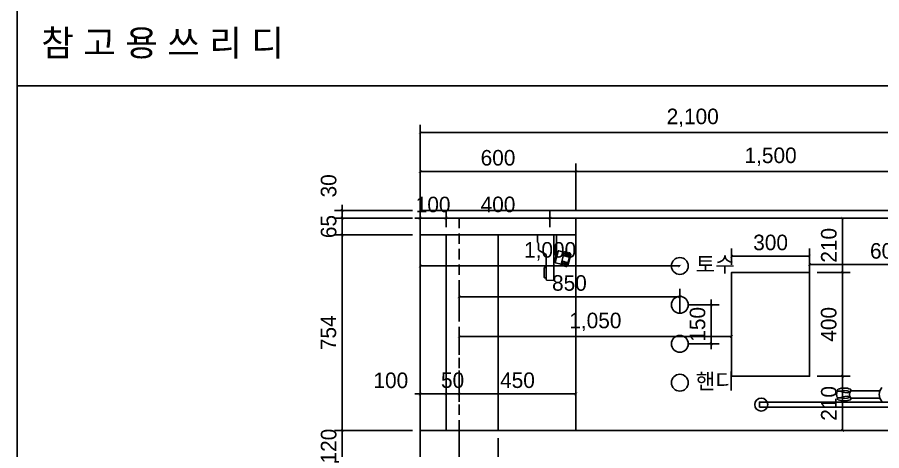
# Model space of a CAD drawing. Header units: inches. Extents: x 7740 to 83056, y -9304 to 75068.
# Drawn here: x 50990 to 54320, y 61547 to 63218 of the extents above; entities that cross this region are included whole.
import ezdxf
from ezdxf.enums import TextEntityAlignment as Align

# ---------------------------------------------------------------- set-up
doc = ezdxf.new("R2010")
doc.units = ezdxf.units.IN
doc.header["$LTSCALE"] = 50
doc.header["$MEASUREMENT"] = 0
doc.linetypes.add('DH-HID2', pattern=[1.2, 0.8, -0.4])
for name, color, linetype in [('0-ELC TEXT', 7, 'Continuous'), ('0-SHEET', 7, 'Continuous'), ('02-WAL', 2, 'Continuous'), ('03-WAL NEW', 3, 'Continuous'), ('06-FUR', 6, 'Continuous'), ('07-DIM', 5, 'Continuous'), ('9.보조선', 5, 'Continuous'), ('CO-BATH', 6, 'Continuous'), ('F-SYM', 7, 'Continuous'), ('FIN', 2, 'Continuous'), ('FORM(YOURNAME)-11', 1, 'Continuous')]:
    doc.layers.add(name, color=color, linetype=linetype)
doc.styles.add('YOURNAME', font='HY울릉도M.TTF')
doc.styles.add('마감재', font='stylu.ttf')
doc.styles.add('코레일둥고', font='Korail_Round_Gothic_Medium.ttf')
doc.dimstyles.new('사본 벽치수 Copy of DIM-30', dxfattribs={"dimscale": 30, "dimtxt": 2, "dimasz": 0.7, "dimexe": 1, "dimexo": 1, "dimgap": 0.7, "dimtad": 1, "dimdec": 0, "dimzin": 1, "dimdsep": 46, "dimlunit": 6, "dimtxsty": '마감재', "dimblk": 'ARCHTICK', "dimcen": -0.09, "dimclrd": 256, "dimclre": 256, "dimclrt": 3, "dimadec": 0, "dimazin": 0, "dimtfac": 1, "dimtdec": 0, "dimtix": 1, "dimtmove": 2, "dimatfit": 0, "dimldrblk": 'ARCHTICK', "dimfxl": 0, "dimtolj": 1, "dimtzin": 0, "dimarcsym": 0})

# ---------------------------------------------------------------- blocks, each defined once
blk = doc.blocks.new('FORM-PLAN')
at = {"layer": 'Defpoints', "color": 158}
blk.add_lwpolyline([(-69444, 53115), (-64, 53115), (-64, 1215), (-69444, 1215)], close=True, dxfattribs=at)
at = {"layer": 'FORM(YOURNAME)-11', "color": 3, "style": 'YOURNAME'}
for tag, height, p in [('1', 450, (9905, 18188)), ('2', 450, (9905, 17544)), ('3', 450, (9905, 16257)), ('4', 450, (9905, 14326)), ('5', 515, (9905, 12009)), ('6', 515, (9905, 9757)), ('7', 515, (9905, 7504)), ('8', 515, (9905, 5252)), ('9', 515, (9905, 2999)), ('10', 515, (5655, 811)), ('11', 515, (9905, 747)), ('12', 515, (5655, -1441)), ('13', 515, (9905, -1441))]:
    blk.add_attdef(tag, text='', height=height, dxfattribs=at).set_placement(p, align=Align.MIDDLE_RIGHT)
blk = doc.blocks.new('*U810')
at = {"layer": 'F-SYM', "xscale": 0.15, "yscale": 0.15, "zscale": 0.15}
blk.add_blockref('FORM-PLAN', (61406.4, 59028.4), dxfattribs=at)
blk = doc.blocks.new('_ARCHTICK')
at = {"color": 0, "linetype": 'ByBlock', "const_width": 0.075}
blk.add_lwpolyline([(-0.25, -0.25), (0.25, 0.25)], dxfattribs=at)
blk = doc.blocks.new('*D374')
at = {"layer": '07-DIM', "lineweight": -2}
for p, q in [((53542.2, 62259), (52542.2, 62259)), ((52542.2, 62229), (52542.2, 62229)), ((53542.2, 62229), (53542.2, 62229))]:
    blk.add_line(p, q, dxfattribs=at)
at = {"layer": 'Defpoints', "color": 0}
for p in [(52542.2, 62259), (52542.2, 62259), (53542.2, 62259)]:
    blk.add_point(p, dxfattribs=at)
at = {"layer": '07-DIM', "lineweight": -2, "xscale": 21, "yscale": 21, "zscale": 21, "rotation": 180}
blk.add_blockref('_ARCHTICK', (52542.2, 62259), dxfattribs=at)
at = {"layer": '07-DIM', "lineweight": -2, "xscale": 21, "yscale": 21, "zscale": 21}
blk.add_blockref('_ARCHTICK', (53542.2, 62259), dxfattribs=at)
at = {"layer": '07-DIM', "color": 3, "insert": (53042.2, 62315.6), "char_height": 60, "attachment_point": 5, "style": '마감재'}
blk.add_mtext('\\A1;1,000', dxfattribs=at)
blk = doc.blocks.new('*D376')
at = {"layer": '07-DIM', "lineweight": -2}
for p, q in [((52691.6, 62049.5), (52691.6, 62170.6)), ((53541.6, 62079.5), (53541.6, 62170.6)), ((53541.6, 62140.6), (52691.6, 62140.6))]:
    blk.add_line(p, q, dxfattribs=at)
at = {"layer": 'Defpoints', "color": 0}
for p in [(52691.6, 62140.6), (53541.6, 62049.5), (52691.6, 62019.5)]:
    blk.add_point(p, dxfattribs=at)
at = {"layer": '07-DIM', "lineweight": -2, "xscale": 21, "yscale": 21, "zscale": 21, "rotation": 180}
blk.add_blockref('_ARCHTICK', (52691.6, 62140.6), dxfattribs=at)
at = {"layer": '07-DIM', "lineweight": -2, "xscale": 21, "yscale": 21, "zscale": 21}
blk.add_blockref('_ARCHTICK', (53541.6, 62140.6), dxfattribs=at)
at = {"layer": '07-DIM', "color": 3, "insert": (53116.6, 62193.1), "char_height": 60, "attachment_point": 5, "style": '마감재'}
blk.add_mtext('\\A1;850', dxfattribs=at)
blk = doc.blocks.new('*D375')
at = {"layer": '07-DIM', "lineweight": -2}
for p, q in [((52541.6, 61856.3), (52541.6, 61735.7)), ((52641.6, 61856.3), (52641.6, 61735.7)), ((52541.6, 61765.7), (52520.6, 61765.7)), ((52641.6, 61765.7), (52541.6, 61765.7)), ((52641.6, 61765.7), (52662.6, 61765.7))]:
    blk.add_line(p, q, dxfattribs=at)
at = {"layer": 'Defpoints', "color": 0}
for p in [(52541.6, 61886.3), (52641.6, 61886.3), (52541.6, 61765.7)]:
    blk.add_point(p, dxfattribs=at)
at = {"layer": '07-DIM', "lineweight": -2, "xscale": 21, "yscale": 21, "zscale": 21}
blk.add_blockref('_ARCHTICK', (52541.6, 61765.7), dxfattribs=at)
at = {"layer": '07-DIM', "lineweight": -2, "xscale": 21, "yscale": 21, "zscale": 21, "rotation": 180}
blk.add_blockref('_ARCHTICK', (52641.6, 61765.7), dxfattribs=at)
at = {"layer": '07-DIM', "color": 3, "insert": (52428.7, 61817.7), "char_height": 60, "attachment_point": 5, "style": '마감재'}
blk.add_mtext('\\A1;100', dxfattribs=at)
blk = doc.blocks.new('*D377')
at = {"layer": '07-DIM', "lineweight": -2}
for p, q in [((53572.2, 62109), (53692.9, 62109)), ((53662.9, 62109), (53662.9, 62130)), ((53662.9, 62109), (53662.9, 61959)), ((53572.2, 61959), (53692.9, 61959)), ((53662.9, 61959), (53662.9, 61938))]:
    blk.add_line(p, q, dxfattribs=at)
at = {"layer": 'Defpoints', "color": 0}
for p in [(53542.2, 62109), (53542.2, 61959), (53662.9, 61959)]:
    blk.add_point(p, dxfattribs=at)
at = {"layer": '07-DIM', "lineweight": -2, "xscale": 21, "yscale": 21, "zscale": 21}
for p, rotation in [((53662.9, 62109), 270), ((53662.9, 61959), 90)]:
    blk.add_blockref('_ARCHTICK', p, dxfattribs=dict(at, rotation=rotation))
at = {"layer": '07-DIM', "color": 3, "insert": (53610.4, 62034), "char_height": 60, "attachment_point": 5, "rotation": 90, "style": '마감재'}
blk.add_mtext('\\A1;150', dxfattribs=at)
blk = doc.blocks.new('*D378')
at = {"layer": '07-DIM', "lineweight": -2}
for p, q in [((52641.6, 61856.3), (52641.6, 61735.7)), ((52691.6, 61856.3), (52691.6, 61735.7)), ((52641.6, 61765.7), (52620.6, 61765.7)), ((52641.6, 61765.7), (52691.6, 61765.7)), ((52691.6, 61765.7), (52712.6, 61765.7))]:
    blk.add_line(p, q, dxfattribs=at)
at = {"layer": 'Defpoints', "color": 0}
for p in [(52641.6, 61886.3), (52691.6, 61886.3), (52691.6, 61765.7)]:
    blk.add_point(p, dxfattribs=at)
at = {"layer": '07-DIM', "lineweight": -2, "xscale": 21, "yscale": 21, "zscale": 21}
blk.add_blockref('_ARCHTICK', (52641.6, 61765.7), dxfattribs=at)
at = {"layer": '07-DIM', "lineweight": -2, "xscale": 21, "yscale": 21, "zscale": 21, "rotation": 180}
blk.add_blockref('_ARCHTICK', (52691.6, 61765.7), dxfattribs=at)
at = {"layer": '07-DIM', "color": 3, "insert": (52666.6, 61818.2), "char_height": 60, "attachment_point": 5, "style": '마감재'}
blk.add_mtext('\\A1;50', dxfattribs=at)
blk = doc.blocks.new('A$C764418CF')
at = {"layer": 'FIN', "color": 6}
for p, q in [((55.6, 113.3), (55.3, 114.2)), ((55.6, 113.3), (101.9, 125.7)), ((99.2, 128), (56.7, 116.7)), ((57.1, 107.5), (71.6, 111.4)), ((58.7, 101.7), (73.2, 105.6)), ((61.8, 90.1), (108.1, 102.5)), ((89, 116), (103.5, 119.9)), ((90.5, 110.2), (105, 114.1)), ((92.1, 104.4), (106.6, 108.3)), ((101.9, 125.7), (101.7, 126.6)), ((113.8, 81.3), (108.1, 102.5)), ((60.2, 95.9), (74.7, 99.8)), ((67.5, 68.8), (61.8, 90.1)), ((69.9, 67.4), (112.4, 78.8)), ((75.1, 65.7), (108.4, 74.6)), ((109.5, 70.4), (107.6, 77.5)), ((174.8, 73), (108.8, 73)), ((0, 59.8), (1.3, 34.9)), ((174.8, 63), (3, 63)), ((96.9, 33), (3.3, 33)), ((9.8, 33), (9.8, 27)), ((47.8, 25), (11.8, 25)), ((49.8, 33), (49.8, 27)), ((101.3, 30.5), (115.7, 5.5)), ((142.3, 3), (120, 3)), ((174.8, 0), (147.5, 0))]:
    blk.add_line(p, q, dxfattribs=at)
for centre, radius, start, end in [((56.3, 110.4), 3, 105, 285), ((57.9, 104.6), 3, 105, 285), ((57.2, 114.7), 2, 105, 195), ((59.4, 98.8), 3, 105, 285), ((70.8, 114.3), 3, 105, 285), ((72.4, 108.5), 3, 105, 285), ((73.9, 102.7), 3, 105, 285), ((88.2, 118.9), 3, 285, 105), ((89.8, 113.1), 3, 285, 105), ((91.3, 107.3), 3, 285, 105), ((92.9, 101.5), 3, 285, 105), ((99.7, 126.1), 2, 15, 105), ((102.7, 122.8), 3, 285, 105), ((104.3, 117), 3, 285, 105), ((105.8, 111.2), 3, 285, 105), ((107.4, 105.4), 3, 285, 105), ((61, 93), 3, 105, 285), ((69.4, 69.4), 2, 195, 285), ((75.5, 96.9), 3, 105, 285), ((65.1, 66.1), 10, 341.7854, 15), ((119.2, 73), 10, 195, 270), ((111.9, 80.7), 2, 285, 15), ((3, 60), 3, 90, 183.0076), ((3.3, 35), 2, 183.0076, 270), ((11.8, 27), 2, 180, 270), ((47.8, 27), 2, 270, 0), ((96.9, 28), 5, 30, 90), ((120, 8), 5, 210, 270), ((142.3, 0), 3, 30, 90), ((147.5, 3), 3, 210, 270)]:
    blk.add_arc(centre, radius, start, end, dxfattribs=at)
blk = doc.blocks.new('*D380')
at = {"layer": '07-DIM', "lineweight": -2}
for p, q in [((52641.6, 62408.5), (52641.6, 62473.5)), ((53041.6, 62408.5), (53041.6, 62473.5)), ((52641.6, 62443.5), (53041.6, 62443.5))]:
    blk.add_line(p, q, dxfattribs=at)
at = {"layer": 'Defpoints', "color": 0}
for p in [(53041.6, 62443.5), (52641.6, 62378.5), (53041.6, 62378.5)]:
    blk.add_point(p, dxfattribs=at)
at = {"layer": '07-DIM', "lineweight": -2, "xscale": 21, "yscale": 21, "zscale": 21, "rotation": 180}
blk.add_blockref('_ARCHTICK', (52641.6, 62443.5), dxfattribs=at)
at = {"layer": '07-DIM', "lineweight": -2, "xscale": 21, "yscale": 21, "zscale": 21}
blk.add_blockref('_ARCHTICK', (53041.6, 62443.5), dxfattribs=at)
at = {"layer": '07-DIM', "color": 3, "insert": (52841.6, 62496), "char_height": 60, "attachment_point": 5, "style": '마감재'}
blk.add_mtext('\\A1;400', dxfattribs=at)
blk = doc.blocks.new('*D381')
at = {"layer": '07-DIM', "lineweight": -2}
for p, q in [((52541.6, 62408.5), (52541.6, 62473.5)), ((52641.6, 62408.5), (52641.6, 62473.5)), ((52541.6, 62443.5), (52520.6, 62443.5)), ((52541.6, 62443.5), (52641.6, 62443.5)), ((52641.6, 62443.5), (52662.6, 62443.5))]:
    blk.add_line(p, q, dxfattribs=at)
at = {"layer": 'Defpoints', "color": 0}
for p in [(52641.6, 62443.5), (52541.6, 62378.5), (52641.6, 62378.5)]:
    blk.add_point(p, dxfattribs=at)
at = {"layer": '07-DIM', "lineweight": -2, "xscale": 21, "yscale": 21, "zscale": 21}
blk.add_blockref('_ARCHTICK', (52541.6, 62443.5), dxfattribs=at)
at = {"layer": '07-DIM', "lineweight": -2, "xscale": 21, "yscale": 21, "zscale": 21, "rotation": 180}
blk.add_blockref('_ARCHTICK', (52641.6, 62443.5), dxfattribs=at)
at = {"layer": '07-DIM', "color": 3, "insert": (52591.6, 62495.6), "char_height": 60, "attachment_point": 5, "style": '마감재'}
blk.add_mtext('\\A1;100', dxfattribs=at)
blk = doc.blocks.new('*D425')
at = {"layer": '07-DIM', "lineweight": -2}
for p, q in [((52541.6, 62503.5), (52541.6, 62653.5)), ((53141.6, 62503.5), (53141.6, 62653.5)), ((52541.6, 62623.5), (53141.6, 62623.5))]:
    blk.add_line(p, q, dxfattribs=at)
at = {"layer": 'Defpoints', "color": 0}
for p in [(53141.6, 62623.5), (52541.6, 62473.5), (53141.6, 62473.5)]:
    blk.add_point(p, dxfattribs=at)
at = {"layer": '07-DIM', "lineweight": -2, "xscale": 21, "yscale": 21, "zscale": 21, "rotation": 180}
blk.add_blockref('_ARCHTICK', (52541.6, 62623.5), dxfattribs=at)
at = {"layer": '07-DIM', "lineweight": -2, "xscale": 21, "yscale": 21, "zscale": 21}
blk.add_blockref('_ARCHTICK', (53141.6, 62623.5), dxfattribs=at)
at = {"layer": '07-DIM', "color": 3, "insert": (52841.6, 62675.8), "char_height": 60, "attachment_point": 5, "style": '마감재'}
blk.add_mtext('\\A1;600', dxfattribs=at)
blk = doc.blocks.new('*D426')
at = {"layer": '07-DIM', "lineweight": -2}
for p, q in [((53141.6, 62473.5), (53141.6, 62653.5)), ((54641.6, 62473.5), (54641.6, 62653.5)), ((53141.6, 62623.5), (54641.6, 62623.5))]:
    blk.add_line(p, q, dxfattribs=at)
at = {"layer": 'Defpoints', "color": 0}
for p in [(54641.6, 62623.5), (53141.6, 62443.5), (54641.6, 62443.5)]:
    blk.add_point(p, dxfattribs=at)
at = {"layer": '07-DIM', "lineweight": -2, "xscale": 21, "yscale": 21, "zscale": 21, "rotation": 180}
blk.add_blockref('_ARCHTICK', (53141.6, 62623.5), dxfattribs=at)
at = {"layer": '07-DIM', "lineweight": -2, "xscale": 21, "yscale": 21, "zscale": 21}
blk.add_blockref('_ARCHTICK', (54641.6, 62623.5), dxfattribs=at)
at = {"layer": '07-DIM', "color": 3, "insert": (53891.6, 62680.1), "char_height": 60, "attachment_point": 5, "style": '마감재'}
blk.add_mtext('\\A1;1,500', dxfattribs=at)
blk = doc.blocks.new('*D427')
at = {"layer": '07-DIM', "lineweight": -2}
for p, q in [((52541.6, 62473.5), (52541.6, 62803.5)), ((54641.6, 62473.5), (54641.6, 62803.5)), ((52541.6, 62773.5), (54641.6, 62773.5))]:
    blk.add_line(p, q, dxfattribs=at)
at = {"layer": 'Defpoints', "color": 0}
for p in [(54641.6, 62773.5), (52541.6, 62443.5), (54641.6, 62443.5)]:
    blk.add_point(p, dxfattribs=at)
at = {"layer": '07-DIM', "lineweight": -2, "xscale": 21, "yscale": 21, "zscale": 21, "rotation": 180}
blk.add_blockref('_ARCHTICK', (52541.6, 62773.5), dxfattribs=at)
at = {"layer": '07-DIM', "lineweight": -2, "xscale": 21, "yscale": 21, "zscale": 21}
blk.add_blockref('_ARCHTICK', (54641.6, 62773.5), dxfattribs=at)
at = {"layer": '07-DIM', "color": 3, "insert": (53591.6, 62830.1), "char_height": 60, "attachment_point": 5, "style": '마감재'}
blk.add_mtext('\\A1;2,100', dxfattribs=at)
blk = doc.blocks.new('*D428')
at = {"layer": '07-DIM', "lineweight": -2}
for p, q in [((52241.6, 61624.5), (52241.6, 61645.5)), ((52511.6, 61624.5), (52211.6, 61624.5)), ((52241.6, 61504.5), (52241.6, 61624.5)), ((52511.6, 61504.5), (52211.6, 61504.5)), ((52241.6, 61504.5), (52241.6, 61483.5))]:
    blk.add_line(p, q, dxfattribs=at)
at = {"layer": 'Defpoints', "color": 0}
for p in [(52241.6, 61624.5), (52541.6, 61624.5), (52541.6, 61504.5)]:
    blk.add_point(p, dxfattribs=at)
at = {"layer": '07-DIM', "lineweight": -2, "xscale": 21, "yscale": 21, "zscale": 21}
for p, rotation in [((52241.6, 61624.5), 270), ((52241.6, 61504.5), 90)]:
    blk.add_blockref('_ARCHTICK', p, dxfattribs=dict(at, rotation=rotation))
at = {"layer": '07-DIM', "color": 3, "insert": (52189.5, 61564.5), "char_height": 60, "attachment_point": 5, "rotation": 90, "style": '마감재'}
blk.add_mtext('\\A1;120', dxfattribs=at)
blk = doc.blocks.new('*D429')
at = {"layer": '07-DIM', "lineweight": -2}
for p, q in [((52511.6, 62378.5), (52211.6, 62378.5)), ((52241.6, 61624.5), (52241.6, 62378.5)), ((52511.6, 61624.5), (52211.6, 61624.5))]:
    blk.add_line(p, q, dxfattribs=at)
at = {"layer": 'Defpoints', "color": 0}
for p in [(52241.6, 62378.5), (52541.6, 62378.5), (52541.6, 61624.5)]:
    blk.add_point(p, dxfattribs=at)
at = {"layer": '07-DIM', "lineweight": -2, "xscale": 21, "yscale": 21, "zscale": 21}
for p, rotation in [((52241.6, 62378.5), 90), ((52241.6, 61624.5), 270)]:
    blk.add_blockref('_ARCHTICK', p, dxfattribs=dict(at, rotation=rotation))
at = {"layer": '07-DIM', "color": 3, "insert": (52188.4, 62001.5), "char_height": 60, "attachment_point": 5, "rotation": 90, "style": '마감재'}
blk.add_mtext('\\A1;754', dxfattribs=at)
blk = doc.blocks.new('*D430')
at = {"layer": '07-DIM', "lineweight": -2}
for p, q in [((52511.6, 62443.5), (52211.6, 62443.5)), ((52241.6, 62443.5), (52241.6, 62464.5)), ((52241.6, 62378.5), (52241.6, 62443.5)), ((52511.6, 62378.5), (52211.6, 62378.5)), ((52241.6, 62378.5), (52241.6, 62357.5))]:
    blk.add_line(p, q, dxfattribs=at)
at = {"layer": 'Defpoints', "color": 0}
for p in [(52241.6, 62443.5), (52541.6, 62443.5), (52541.6, 62378.5)]:
    blk.add_point(p, dxfattribs=at)
at = {"layer": '07-DIM', "lineweight": -2, "xscale": 21, "yscale": 21, "zscale": 21}
for p, rotation in [((52241.6, 62443.5), 270), ((52241.6, 62378.5), 90)]:
    blk.add_blockref('_ARCHTICK', p, dxfattribs=dict(at, rotation=rotation))
at = {"layer": '07-DIM', "color": 3, "insert": (52189.3, 62411), "char_height": 60, "attachment_point": 5, "rotation": 90, "style": '마감재'}
blk.add_mtext('\\A1;65', dxfattribs=at)
blk = doc.blocks.new('*D431')
at = {"layer": '07-DIM', "lineweight": -2}
for p, q in [((52511.6, 62473.5), (52211.6, 62473.5)), ((52241.6, 62473.5), (52241.6, 62494.5)), ((52241.6, 62473.5), (52241.6, 62443.5)), ((52511.6, 62443.5), (52211.6, 62443.5)), ((52241.6, 62443.5), (52241.6, 62422.5))]:
    blk.add_line(p, q, dxfattribs=at)
at = {"layer": 'Defpoints', "color": 0}
for p in [(52541.6, 62473.5), (52241.6, 62443.5), (52541.6, 62443.5)]:
    blk.add_point(p, dxfattribs=at)
at = {"layer": '07-DIM', "lineweight": -2, "xscale": 21, "yscale": 21, "zscale": 21}
for p, rotation in [((52241.6, 62473.5), 270), ((52241.6, 62443.5), 90)]:
    blk.add_blockref('_ARCHTICK', p, dxfattribs=dict(at, rotation=rotation))
at = {"layer": '07-DIM', "color": 3, "insert": (52189.3, 62567.9), "char_height": 60, "attachment_point": 5, "rotation": 90, "style": '마감재'}
blk.add_mtext('\\A1;30', dxfattribs=at)
blk = doc.blocks.new('*D444')
at = {"layer": '07-DIM', "lineweight": -2}
for p, q in [((52841.6, 61594.5), (52841.6, 61312.8)), ((52541.6, 61474.5), (52541.6, 61312.8)), ((52841.6, 61342.8), (52541.6, 61342.8))]:
    blk.add_line(p, q, dxfattribs=at)
at = {"layer": 'Defpoints', "color": 0}
for p in [(52841.6, 61624.5), (52541.6, 61504.5), (52541.6, 61342.8)]:
    blk.add_point(p, dxfattribs=at)
at = {"layer": '07-DIM', "lineweight": -2, "xscale": 21, "yscale": 21, "zscale": 21, "rotation": 180}
blk.add_blockref('_ARCHTICK', (52541.6, 61342.8), dxfattribs=at)
at = {"layer": '07-DIM', "lineweight": -2, "xscale": 21, "yscale": 21, "zscale": 21}
blk.add_blockref('_ARCHTICK', (52841.6, 61342.8), dxfattribs=at)
at = {"layer": '07-DIM', "color": 3, "insert": (52691.6, 61395.1), "char_height": 60, "attachment_point": 5, "style": '마감재'}
blk.add_mtext('\\A1;300', dxfattribs=at)
blk = doc.blocks.new('*D457')
at = {"layer": '07-DIM', "lineweight": -2}
for p, q in [((53741.6, 62264), (53741.6, 62327)), ((54041.6, 62264), (54041.6, 62327)), ((53741.6, 62297), (54041.6, 62297))]:
    blk.add_line(p, q, dxfattribs=at)
at = {"layer": 'Defpoints', "color": 0}
for p in [(54041.6, 62297), (53741.6, 62234), (54041.6, 62234)]:
    blk.add_point(p, dxfattribs=at)
at = {"layer": '07-DIM', "lineweight": -2, "xscale": 21, "yscale": 21, "zscale": 21, "rotation": 180}
blk.add_blockref('_ARCHTICK', (53741.6, 62297), dxfattribs=at)
at = {"layer": '07-DIM', "lineweight": -2, "xscale": 21, "yscale": 21, "zscale": 21}
blk.add_blockref('_ARCHTICK', (54041.6, 62297), dxfattribs=at)
at = {"layer": '07-DIM', "color": 3, "insert": (53891.6, 62349.3), "char_height": 60, "attachment_point": 5, "style": '마감재'}
blk.add_mtext('\\A1;300', dxfattribs=at)
blk = doc.blocks.new('*D458')
at = {"layer": '07-DIM', "lineweight": -2}
for p, q in [((54041.6, 62231.5), (54041.6, 62294.5)), ((54641.6, 62231.5), (54641.6, 62294.5)), ((54041.6, 62264.5), (54641.6, 62264.5))]:
    blk.add_line(p, q, dxfattribs=at)
at = {"layer": 'Defpoints', "color": 0}
for p in [(54641.6, 62264.5), (54041.6, 62201.5), (54641.6, 62201.5)]:
    blk.add_point(p, dxfattribs=at)
at = {"layer": '07-DIM', "lineweight": -2, "xscale": 21, "yscale": 21, "zscale": 21, "rotation": 180}
blk.add_blockref('_ARCHTICK', (54041.6, 62264.5), dxfattribs=at)
at = {"layer": '07-DIM', "lineweight": -2, "xscale": 21, "yscale": 21, "zscale": 21}
blk.add_blockref('_ARCHTICK', (54641.6, 62264.5), dxfattribs=at)
at = {"layer": '07-DIM', "color": 3, "insert": (54341.6, 62316.8), "char_height": 60, "attachment_point": 5, "style": '마감재'}
blk.add_mtext('\\A1;600', dxfattribs=at)
blk = doc.blocks.new('*D459')
at = {"layer": '07-DIM', "lineweight": -2}
for p, q in [((54071.6, 62443.5), (54198.3, 62443.5)), ((54168.3, 62234), (54168.3, 62443.5)), ((54071.6, 62234), (54198.3, 62234))]:
    blk.add_line(p, q, dxfattribs=at)
at = {"layer": 'Defpoints', "color": 0}
for p in [(54041.6, 62443.5), (54168.3, 62443.5), (54041.6, 62234)]:
    blk.add_point(p, dxfattribs=at)
at = {"layer": '07-DIM', "lineweight": -2, "xscale": 21, "yscale": 21, "zscale": 21}
for p, rotation in [((54168.3, 62443.5), 90), ((54168.3, 62234), 270)]:
    blk.add_blockref('_ARCHTICK', p, dxfattribs=dict(at, rotation=rotation))
at = {"layer": '07-DIM', "color": 3, "insert": (54116.2, 62338.7), "char_height": 60, "attachment_point": 5, "rotation": 90, "style": '마감재'}
blk.add_mtext('\\A1;210', dxfattribs=at)
blk = doc.blocks.new('*D460')
at = {"layer": '07-DIM', "lineweight": -2}
for p, q in [((54071.6, 62234), (54198.3, 62234)), ((54168.3, 62234), (54168.3, 61834)), ((54071.6, 61834), (54198.3, 61834))]:
    blk.add_line(p, q, dxfattribs=at)
at = {"layer": 'Defpoints', "color": 0}
for p in [(54041.6, 62234), (54041.6, 61834), (54168.3, 61834)]:
    blk.add_point(p, dxfattribs=at)
at = {"layer": '07-DIM', "lineweight": -2, "xscale": 21, "yscale": 21, "zscale": 21}
for p, rotation in [((54168.3, 62234), 90), ((54168.3, 61834), 270)]:
    blk.add_blockref('_ARCHTICK', p, dxfattribs=dict(at, rotation=rotation))
at = {"layer": '07-DIM', "color": 3, "insert": (54115.7, 62034), "char_height": 60, "attachment_point": 5, "rotation": 90, "style": '마감재'}
blk.add_mtext('\\A1;400', dxfattribs=at)
blk = doc.blocks.new('*D461')
at = {"layer": '07-DIM', "lineweight": -2}
for p, q in [((54071.6, 61834), (54198.3, 61834)), ((54168.3, 61834), (54168.3, 61624.5)), ((54071.6, 61624.5), (54198.3, 61624.5))]:
    blk.add_line(p, q, dxfattribs=at)
at = {"layer": 'Defpoints', "color": 0}
for p in [(54041.6, 61834), (54041.6, 61624.5), (54168.3, 61624.5)]:
    blk.add_point(p, dxfattribs=at)
at = {"layer": '07-DIM', "lineweight": -2, "xscale": 21, "yscale": 21, "zscale": 21}
for p, rotation in [((54168.3, 61834), 90), ((54168.3, 61624.5), 270)]:
    blk.add_blockref('_ARCHTICK', p, dxfattribs=dict(at, rotation=rotation))
at = {"layer": '07-DIM', "color": 3, "insert": (54116.2, 61729.2), "char_height": 60, "attachment_point": 5, "rotation": 90, "style": '마감재'}
blk.add_mtext('\\A1;210', dxfattribs=at)
blk = doc.blocks.new('*D462')
at = {"layer": '07-DIM', "lineweight": -2}
for p, q in [((52691.6, 61856.3), (52691.6, 61735.7)), ((53141.6, 61856.3), (53141.6, 61735.7)), ((52691.6, 61765.7), (53141.6, 61765.7))]:
    blk.add_line(p, q, dxfattribs=at)
at = {"layer": 'Defpoints', "color": 0}
for p in [(52691.6, 61886.3), (53141.6, 61886.3), (53141.6, 61765.7)]:
    blk.add_point(p, dxfattribs=at)
at = {"layer": '07-DIM', "lineweight": -2, "xscale": 21, "yscale": 21, "zscale": 21, "rotation": 180}
blk.add_blockref('_ARCHTICK', (52691.6, 61765.7), dxfattribs=at)
at = {"layer": '07-DIM', "lineweight": -2, "xscale": 21, "yscale": 21, "zscale": 21}
blk.add_blockref('_ARCHTICK', (53141.6, 61765.7), dxfattribs=at)
at = {"layer": '07-DIM', "color": 3, "insert": (52916.6, 61818.2), "char_height": 60, "attachment_point": 5, "style": '마감재'}
blk.add_mtext('\\A1;450', dxfattribs=at)
blk = doc.blocks.new('*D469')
at = {"layer": '07-DIM', "lineweight": -2}
for p, q in [((52691.6, 61916.3), (52691.6, 62016.7)), ((53741.6, 61864), (53741.6, 62016.7)), ((53741.6, 61986.7), (52691.6, 61986.7))]:
    blk.add_line(p, q, dxfattribs=at)
at = {"layer": 'Defpoints', "color": 0}
for p in [(52691.6, 61986.7), (52691.6, 61886.3), (53741.6, 61834)]:
    blk.add_point(p, dxfattribs=at)
at = {"layer": '07-DIM', "lineweight": -2, "xscale": 21, "yscale": 21, "zscale": 21, "rotation": 180}
blk.add_blockref('_ARCHTICK', (52691.6, 61986.7), dxfattribs=at)
at = {"layer": '07-DIM', "lineweight": -2, "xscale": 21, "yscale": 21, "zscale": 21}
blk.add_blockref('_ARCHTICK', (53741.6, 61986.7), dxfattribs=at)
at = {"layer": '07-DIM', "color": 3, "insert": (53216.6, 62043.3), "char_height": 60, "attachment_point": 5, "style": '마감재'}
blk.add_mtext('\\A1;1,050', dxfattribs=at)

msp = doc.modelspace()

# ---------------------------------------------------------------- linework, layer by layer
at = {"color": 10}
for centre in [(53542.2, 62259), (53542.2, 62109), (53542.2, 61959), (53542.2, 61809)]:
    msp.add_circle(centre, 32.5, dxfattribs=at)
at = {"layer": '0-SHEET'}
msp.add_line((61396.8, 62953.2), (50989.8, 62953.2), dxfattribs=at)
at = {"layer": '02-WAL'}
msp.add_line((54641.6, 62473.5), (52541.6, 62473.5), dxfattribs=at)
msp.add_lwpolyline([(54641.6, 62473.5), (54641.6, 59974.5), (52541.6, 59974.5), (52541.6, 62473.5)], close=True, dxfattribs=at)
at = {"layer": '03-WAL NEW'}
for p, q in [((53141.6, 61624.5), (53141.6, 62443.5)), ((52541.6, 62378.5), (53141.6, 62378.5)), ((52641.6, 61624.5), (52641.6, 62378.5)), ((52841.6, 61624.5), (52841.6, 62378.5)), ((52541.6, 61624.5), (52691.6, 61624.5)), ((54641.6, 61624.5), (52541.6, 61624.5)), ((52691.6, 61624.5), (52691.6, 61504.5))]:
    msp.add_line(p, q, dxfattribs=at)
msp.add_lwpolyline([(54041.6, 62234), (53741.6, 62234), (53741.6, 61834), (54041.6, 61834)], close=True, dxfattribs=at)
at = {"layer": '06-FUR'}
for p, q in [((54160.9, 61776.5), (54152.8, 61776.5)), ((54169.8, 61772.6), (54169.8, 61778.1)), ((54312.9, 61778), (54200.6, 61778)), ((54160.9, 61750.5), (54152.8, 61750.5)), ((54169.8, 61748.8), (54169.8, 61754.3)), ((54312.7, 61749.5), (54200.3, 61749.5))]:
    msp.add_line(p, q, dxfattribs=at)
msp.add_lwpolyline([(53848.6, 61714.5), (54448.6, 61714.5), (54448.6, 61734.5), (53848.6, 61734.5)], close=True, dxfattribs=at)
msp.add_circle((53855.6, 61724.5), 25, dxfattribs=at)
for centre, radius, start, end in [((54167.4, 61763.5), 22.1, 147.8262, 212.1738), ((54151.3, 61773.7), 3, 75.5138, 147.8262), ((54156.2, 61780.4), 6.59, 169.0597, 215.4179), ((54152.7, 61781.1), 3, 111.4153, 169.0597), ((54175.3, 61723.4), 65, 68.5847, 111.4153), ((54152.8, 61779.5), 3, 255.5138, 270), ((54175.3, 61723.4), 55, 68.6869, 105.2836), ((54186.8, 61824.9), 55, 241.8264, 280.2391), ((54217.4, 61763.5), 22.1, 140.6238, 219.3762), ((54196.4, 61777.4), 3, 248.6869, 303.2674), ((54194.5, 61780.4), 6.59, 303.2674, 313.7603), ((54198, 61781.1), 3, 10.9403, 68.5847), ((54194.5, 61780.4), 6.59, 333.2991, 10.9403), ((54353.2, 61763.5), 42.8, 141.5039, 218.4961), ((54151.3, 61753.3), 3, 212.1738, 284.4862), ((54156.2, 61746.5), 6.59, 144.5821, 190.9403), ((54152.7, 61745.8), 3, 190.9403, 248.5847), ((54175.3, 61803.6), 65, 248.5847, 291.4153), ((54152.8, 61747.5), 3, 90, 104.4862), ((54186.8, 61702), 55, 79.7609, 118.1736), ((54175.3, 61803.6), 55, 254.7164, 291.3131), ((54196.4, 61749.5), 3, 56.7326, 111.3131), ((54194.5, 61746.5), 6.59, 46.2397, 56.7326), ((54198, 61745.8), 3, 291.4153, 349.0597), ((54194.5, 61746.5), 6.59, 349.0597, 26.7009)]:
    msp.add_arc(centre, radius, start, end, dxfattribs=at)
at = {"layer": '9.보조선'}
msp.add_line((54641.6, 62443.5), (52541.6, 62443.5), dxfattribs=at)
at = {"layer": 'CO-BATH', "color": 251, "linetype": 'DH-HID2'}
msp.add_lwpolyline([(53141.6, 61624.5), (52691.6, 61624.5), (52691.6, 62443.5)], dxfattribs=at)

# ---------------------------------------------------------------- block references
at = {"xscale": -1, "rotation": 270}
msp.add_blockref('A$C764418CF', (52994.2, 62203.6), dxfattribs=at)
at = {"layer": '06-FUR'}
msp.add_blockref('*U810', (0, 0), dxfattribs=at)

# ---------------------------------------------------------------- texts
at = {"layer": '0-ELC TEXT', "style": '코레일둥고'}
for s, height, p in [('참 고 용 쓰 리 디', 100, (51082, 63069.2)), ('토수', 60, (53602.9, 62235.6)), ('핸디', 60, (53602.9, 61784.5))]:
    msp.add_text(s, height=height, dxfattribs=at).set_placement(p)

# ---------------------------------------------------------------- dimensions: what is measured, and where the dimension line sits
at = {"layer": '07-DIM'}
for base, p1, p2, picture, middle in [((54641.6, 62773.5), (52541.6, 62443.5), (54641.6, 62443.5), '*D427', (53591.6, 62830.1)), ((53141.6, 62623.5), (52541.6, 62473.5), (53141.6, 62473.5), '*D425', (52841.6, 62675.8)), ((54641.6, 62623.5), (53141.6, 62443.5), (54641.6, 62443.5), '*D426', (53891.6, 62680.1)), ((54041.6, 62297), (53741.6, 62234), (54041.6, 62234), '*D457', (53891.6, 62349.3)), ((54641.6, 62264.5), (54041.6, 62201.5), (54641.6, 62201.5), '*D458', (54341.6, 62316.8)), ((52691.6, 61986.7), (53741.6, 61834), (52691.6, 61886.3), '*D469', (53216.6, 62043.3)), ((53141.6, 61765.7), (52691.6, 61886.3), (53141.6, 61886.3), '*D462', (52916.6, 61818.2)), ((52541.6, 61342.8), (52841.6, 61624.5), (52541.6, 61504.5), '*D444', (52691.6, 61395.1))]:
    dim = msp.add_linear_dim(base=base, p1=p1, p2=p2, dimstyle='사본 벽치수 Copy of DIM-30', override={"dimfxl": 1.25}, dxfattribs=at)
    dim.commit()
    dim.dimension.update_dxf_attribs({"geometry": picture, "text_midpoint": middle})
dim = msp.add_linear_dim(base=(52241.6, 62443.5), p1=(52541.6, 62473.5), p2=(52541.6, 62443.5), angle=90, dimstyle='사본 벽치수 Copy of DIM-30', override={"dimfxl": 1.25}, dxfattribs=at)
dim.commit()
dim.dimension.update_dxf_attribs({"geometry": '*D431', "text_midpoint": (52189.3, 62567.9), "dimtype": 160})
for base, p1, p2, picture, middle in [((52641.6, 62443.5), (52541.6, 62378.5), (52641.6, 62378.5), '*D381', (52591.6, 62495.6)), ((53041.6, 62443.5), (52641.6, 62378.5), (53041.6, 62378.5), '*D380', (52841.6, 62496)), ((52542.2, 62259), (53542.2, 62259), (52542.2, 62259), '*D374', (53042.2, 62315.6)), ((52691.6, 62140.6), (53541.6, 62049.5), (52691.6, 62019.5), '*D376', (53116.6, 62193.1)), ((52691.6, 61765.7), (52641.6, 61886.3), (52691.6, 61886.3), '*D378', (52666.6, 61818.2))]:
    dim = msp.add_linear_dim(base=base, p1=p1, p2=p2, dimstyle='사본 벽치수 Copy of DIM-30', dxfattribs=at)
    dim.commit()
    dim.dimension.update_dxf_attribs({"geometry": picture, "text_midpoint": middle})
for base, p1, p2, picture, middle in [((52241.6, 62443.5), (52541.6, 62378.5), (52541.6, 62443.5), '*D430', (52189.3, 62411)), ((54168.2841802, 62443.4758512), (54041.5601204, 62233.9758512), (54041.5601204, 62443.4758512), '*D459', (54116.2080455, 62338.7258512)), ((52241.6, 62378.5), (52541.6, 61624.5), (52541.6, 62378.5), '*D429', (52188.4, 62001.5)), ((54168.3, 61834), (54041.6, 62234), (54041.6, 61834), '*D460', (54115.7, 62034)), ((54168.2841802, 61624.4758512), (54041.5601204, 61833.9758512), (54041.5601204, 61624.4758512), '*D461', (54116.2080455, 61729.2258512)), ((52241.6, 61624.5), (52541.6, 61504.5), (52541.6, 61624.5), '*D428', (52189.5, 61564.5))]:
    dim = msp.add_linear_dim(base=base, p1=p1, p2=p2, angle=90, dimstyle='사본 벽치수 Copy of DIM-30', override={"dimfxl": 1.25}, dxfattribs=at)
    dim.commit()
    dim.dimension.update_dxf_attribs({"geometry": picture, "text_midpoint": middle})
dim = msp.add_aligned_dim(p1=(53542.2, 62109), p2=(53542.2, 61959), distance=120.7, dimstyle='사본 벽치수 Copy of DIM-30', dxfattribs=at)
dim.commit()
dim.dimension.update_dxf_attribs({"geometry": '*D377', "text_midpoint": (53610.4, 62034)})
dim = msp.add_linear_dim(base=(52541.6, 61765.7), p1=(52641.6, 61886.3), p2=(52541.6, 61886.3), dimstyle='사본 벽치수 Copy of DIM-30', dxfattribs=at)
dim.commit()
dim.dimension.update_dxf_attribs({"geometry": '*D375', "text_midpoint": (52428.7, 61817.7), "dimtype": 160})

doc.saveas('drawing.dxf')
